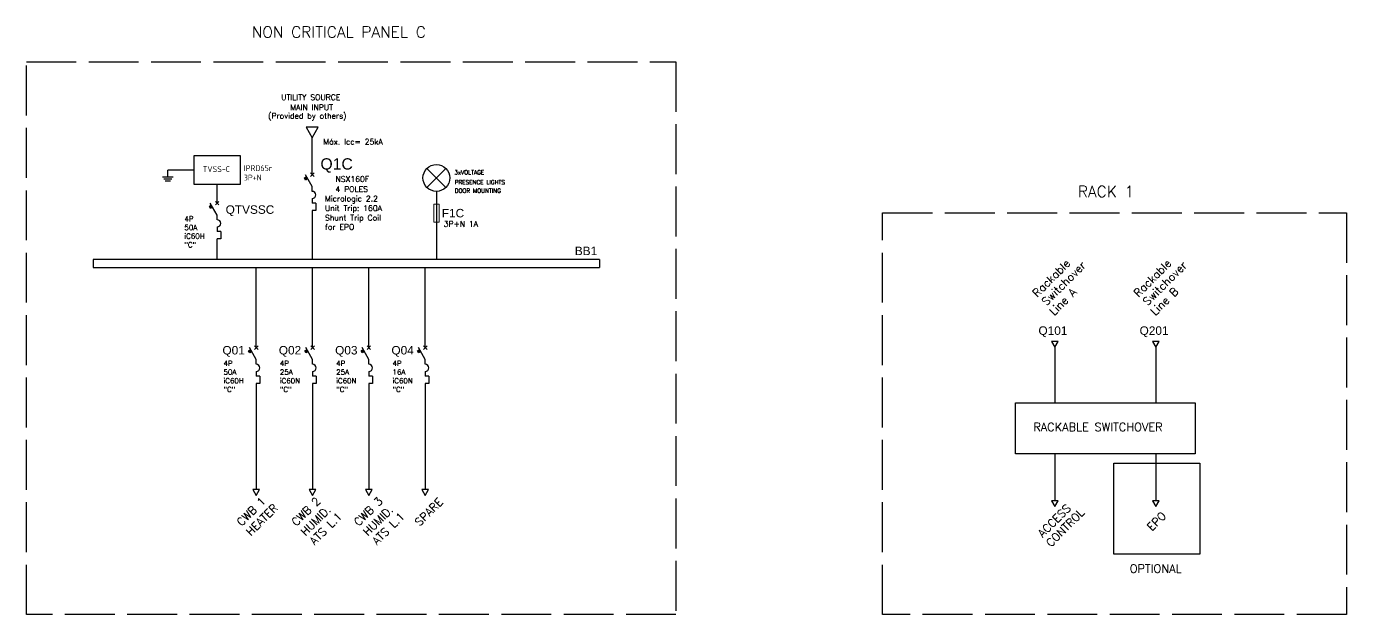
# Model space of a CAD drawing. Header units: inches. Extents: x 86 to 1426, y 63 to 696.
# Drawn here: x 1108.1 to 1425.7, y 447.4 to 588.8 of the extents above; entities that cross this region are included whole.
import ezdxf

# ---------------------------------------------------------------- set-up
doc = ezdxf.new("R2010")
doc.units = ezdxf.units.IN
doc.header["$MEASUREMENT"] = 0
doc.linetypes.add('ACAD_ISO02W100', pattern=[15, 12, -3])
doc.linetypes.add('Caddy_Solid', pattern=[0])
doc.layers.get('0').update_dxf_attribs({"lineweight": 0, "plot": 0})
doc.layers.add('1', color=7, linetype='Continuous', lineweight=13)
for name, color, linetype in [('DIBUIX', 7, 'Continuous'), ('Líneas', 122, 'Continuous'), ('TEXTE', 7, 'Continuous')]:
    doc.layers.add(name, color=color, linetype=linetype)
doc.styles.add('Caddy_Vectorfont1p', font='isocp___.ttf', dxfattribs={"width": 0.9})
doc.styles.add('Estilo1', font='arial.ttf')
doc.styles.add('NORMAL', font='simplex', dxfattribs={"width": 0.7})
doc.styles.add('RomanS', font='romans.shx')
doc.styles.get("Standard").update_dxf_attribs({"font": 'romans.shx', "width": 0.8})

# ---------------------------------------------------------------- blocks, each defined once
blk = doc.blocks.new('Blk296')
at = {"layer": '1', "linetype": 'Caddy_Solid', "lineweight": 25}
for p, q in [((103, 237), (114, 237)), ((103, 230), (103, 237)), ((114, 237), (114, 230)), ((114, 230), (103, 230))]:
    blk.add_line(p, q, dxfattribs=at)
blk = doc.blocks.new('Blk300')
at = {"layer": '1', "linetype": 'Caddy_Solid', "lineweight": 25}
for p, q in [((117.75, 232), (120.25, 232)), ((119, 232), (119, 233.6))]:
    blk.add_line(p, q, dxfattribs=at)
blk = doc.blocks.new('Blk301')
at = {"layer": '1', "linetype": 'Caddy_Solid', "lineweight": 25}
for p, q in [((118.0625, 231.5), (119.9375, 231.5)), ((118.375, 231), (119.625, 231))]:
    blk.add_line(p, q, dxfattribs=at)
blk = doc.blocks.new('Blk297')
for name in ['Blk300', 'Blk301']:
    blk.add_blockref(name, (0, 0, 1))

msp = doc.modelspace()

# ---------------------------------------------------------------- linework, layer by layer
msp.add_lwpolyline([(1206.09, 546.07), (1207.39, 546.07), (1207.39, 541.77), (1206.09, 541.77)], close=True)
at = {"layer": 'DIBUIX'}
for p, q in [((1175.47, 552.69), (1174.98, 552.4)), ((1175.47, 552.69), (1174.98, 552.4)), ((1175.47, 552.69), (1174.98, 552.4)), ((1176.85, 550.31), (1175.2, 553.18)), ((1176.85, 550.31), (1175.2, 553.18)), ((1176.85, 550.31), (1175.2, 553.18)), ((1176.42, 553.61), (1177.28, 552.75)), ((1177.28, 553.61), (1176.42, 552.75)), ((1176.42, 553.61), (1177.28, 552.75)), ((1177.28, 553.61), (1176.42, 552.75)), ((1176.42, 553.61), (1177.28, 552.75)), ((1177.28, 553.61), (1176.42, 552.75)), ((1175.27, 551.9), (1174.98, 552.4)), ((1175.27, 551.9), (1174.98, 552.4)), ((1175.27, 551.9), (1174.98, 552.4)), ((1175.34, 551.95), (1175.05, 552.44)), ((1175.34, 551.95), (1175.05, 552.44)), ((1175.34, 551.95), (1175.05, 552.44)), ((1175.42, 551.99), (1175.13, 552.48)), ((1175.42, 551.99), (1175.13, 552.48)), ((1175.42, 551.99), (1175.13, 552.48)), ((1175.49, 552.03), (1175.2, 552.53)), ((1175.49, 552.03), (1175.2, 552.53)), ((1175.49, 552.03), (1175.2, 552.53)), ((1175.76, 552.19), (1175.27, 551.9)), ((1175.76, 552.19), (1175.27, 551.9)), ((1175.76, 552.19), (1175.27, 551.9)), ((1175.56, 552.08), (1175.28, 552.57)), ((1175.56, 552.08), (1175.28, 552.57)), ((1175.56, 552.08), (1175.28, 552.57)), ((1175.64, 552.12), (1175.35, 552.61)), ((1175.64, 552.12), (1175.35, 552.61)), ((1175.64, 552.12), (1175.35, 552.61)), ((1175.71, 552.16), (1175.43, 552.66)), ((1175.71, 552.16), (1175.43, 552.66)), ((1175.71, 552.16), (1175.43, 552.66)), ((1176.85, 549.17), (1176.85, 550.31)), ((1153.98, 543.48), (1152.32, 546.35)), ((1153.98, 543.48), (1152.32, 546.35)), ((1153.98, 543.48), (1152.32, 546.35)), ((1153.55, 546.77), (1154.41, 545.92)), ((1154.41, 546.77), (1153.55, 545.92)), ((1153.55, 546.77), (1154.41, 545.92)), ((1154.41, 546.77), (1153.55, 545.92)), ((1153.55, 546.77), (1154.41, 545.92)), ((1154.41, 546.77), (1153.55, 545.92)), ((1176.85, 547.45), (1176.85, 546.31)), ((1152.6, 545.85), (1152.11, 545.57)), ((1152.6, 545.85), (1152.11, 545.57)), ((1152.6, 545.85), (1152.11, 545.57)), ((1152.39, 545.07), (1152.11, 545.57)), ((1152.39, 545.07), (1152.11, 545.57)), ((1152.39, 545.07), (1152.11, 545.57)), ((1152.46, 545.11), (1152.18, 545.61)), ((1152.46, 545.11), (1152.18, 545.61)), ((1152.46, 545.11), (1152.18, 545.61)), ((1152.54, 545.15), (1152.25, 545.65)), ((1152.54, 545.15), (1152.25, 545.65)), ((1152.54, 545.15), (1152.25, 545.65)), ((1152.62, 545.2), (1152.33, 545.69)), ((1152.62, 545.2), (1152.33, 545.69)), ((1152.62, 545.2), (1152.33, 545.69)), ((1152.89, 545.35), (1152.39, 545.07)), ((1152.89, 545.35), (1152.39, 545.07)), ((1152.89, 545.35), (1152.39, 545.07)), ((1152.69, 545.24), (1152.41, 545.74)), ((1152.69, 545.24), (1152.41, 545.74)), ((1152.69, 545.24), (1152.41, 545.74)), ((1152.76, 545.28), (1152.48, 545.78)), ((1152.76, 545.28), (1152.48, 545.78)), ((1152.76, 545.28), (1152.48, 545.78)), ((1152.83, 545.32), (1152.55, 545.82)), ((1152.83, 545.32), (1152.55, 545.82)), ((1152.83, 545.32), (1152.55, 545.82)), ((1153.98, 542.34), (1153.98, 543.48)), ((1177.71, 546.31), (1176.85, 546.31)), ((1177.71, 546.31), (1176.85, 546.31)), ((1177.71, 546.31), (1176.85, 546.31)), ((1177.71, 544.59), (1176.85, 544.59)), ((1177.71, 546.31), (1177.71, 544.59)), ((1177.71, 546.31), (1177.71, 544.59)), ((1177.71, 546.31), (1177.71, 544.59)), ((1153.98, 540.62), (1153.98, 539.48)), ((1154.84, 539.48), (1153.98, 539.48)), ((1154.84, 539.48), (1153.98, 539.48)), ((1154.84, 539.48), (1153.98, 539.48)), ((1154.84, 537.76), (1153.98, 537.76)), ((1154.84, 539.48), (1154.84, 537.76)), ((1154.84, 539.48), (1154.84, 537.76)), ((1154.84, 539.48), (1154.84, 537.76)), ((1245.93, 532.78), (1124.11, 532.78)), ((1124.11, 532.78), (1124.11, 530.9)), ((1124.11, 530.9), (1245.93, 530.9)), ((1245.93, 532.78), (1245.93, 530.9)), ((1163.38, 508.73), (1161.72, 511.59)), ((1163.38, 508.73), (1161.72, 511.59)), ((1163.38, 508.73), (1161.72, 511.59)), ((1162.95, 512.02), (1163.81, 511.16)), ((1163.81, 512.02), (1162.95, 511.16)), ((1162.95, 512.02), (1163.81, 511.16)), ((1163.81, 512.02), (1162.95, 511.16)), ((1162.95, 512.02), (1163.81, 511.16)), ((1163.81, 512.02), (1162.95, 511.16)), ((1176.93, 508.73), (1175.28, 511.59)), ((1176.93, 508.73), (1175.28, 511.59)), ((1176.93, 508.73), (1175.28, 511.59)), ((1176.5, 512.02), (1177.36, 511.16)), ((1177.36, 512.02), (1176.5, 511.16)), ((1176.5, 512.02), (1177.36, 511.16)), ((1177.36, 512.02), (1176.5, 511.16)), ((1176.5, 512.02), (1177.36, 511.16)), ((1177.36, 512.02), (1176.5, 511.16)), ((1190.49, 508.73), (1188.83, 511.59)), ((1190.49, 508.73), (1188.83, 511.59)), ((1190.49, 508.73), (1188.83, 511.59)), ((1190.06, 512.02), (1190.91, 511.16)), ((1190.91, 512.02), (1190.06, 511.16)), ((1190.06, 512.02), (1190.91, 511.16)), ((1190.91, 512.02), (1190.06, 511.16)), ((1190.06, 512.02), (1190.91, 511.16)), ((1190.91, 512.02), (1190.06, 511.16)), ((1204.04, 508.73), (1202.38, 511.59)), ((1204.04, 508.73), (1202.38, 511.59)), ((1204.04, 508.73), (1202.38, 511.59)), ((1203.61, 512.02), (1204.47, 511.16)), ((1204.47, 512.02), (1203.61, 511.16)), ((1203.61, 512.02), (1204.47, 511.16)), ((1204.47, 512.02), (1203.61, 511.16)), ((1203.61, 512.02), (1204.47, 511.16)), ((1204.47, 512.02), (1203.61, 511.16)), ((1162, 511.1), (1161.51, 510.81)), ((1162, 511.1), (1161.51, 510.81)), ((1162, 511.1), (1161.51, 510.81)), ((1161.8, 510.31), (1161.51, 510.81)), ((1161.8, 510.31), (1161.51, 510.81)), ((1161.8, 510.31), (1161.51, 510.81)), ((1161.87, 510.36), (1161.58, 510.85)), ((1161.87, 510.36), (1161.58, 510.85)), ((1161.87, 510.36), (1161.58, 510.85)), ((1161.94, 510.4), (1161.65, 510.89)), ((1161.94, 510.4), (1161.65, 510.89)), ((1161.94, 510.4), (1161.65, 510.89)), ((1162.02, 510.44), (1161.73, 510.94)), ((1162.02, 510.44), (1161.73, 510.94)), ((1162.02, 510.44), (1161.73, 510.94)), ((1162.29, 510.6), (1161.8, 510.31)), ((1162.29, 510.6), (1161.8, 510.31)), ((1162.29, 510.6), (1161.8, 510.31)), ((1162.09, 510.49), (1161.81, 510.98)), ((1162.09, 510.49), (1161.81, 510.98)), ((1162.09, 510.49), (1161.81, 510.98)), ((1162.17, 510.53), (1161.88, 511.02)), ((1162.17, 510.53), (1161.88, 511.02)), ((1162.17, 510.53), (1161.88, 511.02)), ((1162.24, 510.57), (1161.95, 511.07)), ((1162.24, 510.57), (1161.95, 511.07)), ((1162.24, 510.57), (1161.95, 511.07)), ((1163.38, 507.59), (1163.38, 508.73)), ((1175.55, 511.1), (1175.06, 510.81)), ((1175.55, 511.1), (1175.06, 510.81)), ((1175.55, 511.1), (1175.06, 510.81)), ((1175.35, 510.31), (1175.06, 510.81)), ((1175.35, 510.31), (1175.06, 510.81)), ((1175.35, 510.31), (1175.06, 510.81)), ((1175.42, 510.36), (1175.13, 510.85)), ((1175.42, 510.36), (1175.13, 510.85)), ((1175.42, 510.36), (1175.13, 510.85)), ((1175.5, 510.4), (1175.21, 510.89)), ((1175.5, 510.4), (1175.21, 510.89)), ((1175.5, 510.4), (1175.21, 510.89)), ((1175.57, 510.44), (1175.28, 510.94)), ((1175.57, 510.44), (1175.28, 510.94)), ((1175.57, 510.44), (1175.28, 510.94)), ((1175.84, 510.6), (1175.35, 510.31)), ((1175.84, 510.6), (1175.35, 510.31)), ((1175.84, 510.6), (1175.35, 510.31)), ((1175.64, 510.49), (1175.36, 510.98)), ((1175.64, 510.49), (1175.36, 510.98)), ((1175.64, 510.49), (1175.36, 510.98)), ((1175.72, 510.53), (1175.43, 511.02)), ((1175.72, 510.53), (1175.43, 511.02)), ((1175.72, 510.53), (1175.43, 511.02)), ((1175.79, 510.57), (1175.51, 511.07)), ((1175.79, 510.57), (1175.51, 511.07)), ((1175.79, 510.57), (1175.51, 511.07)), ((1176.93, 507.59), (1176.93, 508.73)), ((1189.11, 511.1), (1188.61, 510.81)), ((1189.11, 511.1), (1188.61, 510.81)), ((1189.11, 511.1), (1188.61, 510.81)), ((1188.9, 510.31), (1188.61, 510.81)), ((1188.9, 510.31), (1188.61, 510.81)), ((1188.9, 510.31), (1188.61, 510.81)), ((1188.97, 510.36), (1188.68, 510.85)), ((1188.97, 510.36), (1188.68, 510.85)), ((1188.97, 510.36), (1188.68, 510.85)), ((1189.05, 510.4), (1188.76, 510.89)), ((1189.05, 510.4), (1188.76, 510.89)), ((1189.05, 510.4), (1188.76, 510.89)), ((1189.12, 510.44), (1188.84, 510.94)), ((1189.12, 510.44), (1188.84, 510.94)), ((1189.12, 510.44), (1188.84, 510.94)), ((1189.39, 510.6), (1188.9, 510.31)), ((1189.39, 510.6), (1188.9, 510.31)), ((1189.39, 510.6), (1188.9, 510.31)), ((1189.19, 510.49), (1188.91, 510.98)), ((1189.19, 510.49), (1188.91, 510.98)), ((1189.19, 510.49), (1188.91, 510.98)), ((1189.27, 510.53), (1188.98, 511.02)), ((1189.27, 510.53), (1188.98, 511.02)), ((1189.27, 510.53), (1188.98, 511.02)), ((1189.34, 510.57), (1189.06, 511.07)), ((1189.34, 510.57), (1189.06, 511.07)), ((1189.34, 510.57), (1189.06, 511.07)), ((1190.49, 507.59), (1190.49, 508.73)), ((1202.66, 511.1), (1202.17, 510.81)), ((1202.66, 511.1), (1202.17, 510.81)), ((1202.66, 511.1), (1202.17, 510.81)), ((1202.45, 510.31), (1202.17, 510.81)), ((1202.45, 510.31), (1202.17, 510.81)), ((1202.45, 510.31), (1202.17, 510.81)), ((1202.52, 510.36), (1202.24, 510.85)), ((1202.52, 510.36), (1202.24, 510.85)), ((1202.52, 510.36), (1202.24, 510.85)), ((1202.6, 510.4), (1202.31, 510.89)), ((1202.6, 510.4), (1202.31, 510.89)), ((1202.6, 510.4), (1202.31, 510.89)), ((1202.68, 510.44), (1202.39, 510.94)), ((1202.68, 510.44), (1202.39, 510.94)), ((1202.68, 510.44), (1202.39, 510.94)), ((1202.95, 510.6), (1202.45, 510.31)), ((1202.95, 510.6), (1202.45, 510.31)), ((1202.95, 510.6), (1202.45, 510.31)), ((1202.75, 510.49), (1202.46, 510.98)), ((1202.75, 510.49), (1202.46, 510.98)), ((1202.75, 510.49), (1202.46, 510.98)), ((1202.82, 510.53), (1202.54, 511.02)), ((1202.82, 510.53), (1202.54, 511.02)), ((1202.82, 510.53), (1202.54, 511.02)), ((1202.89, 510.57), (1202.61, 511.07)), ((1202.89, 510.57), (1202.61, 511.07)), ((1202.89, 510.57), (1202.61, 511.07)), ((1204.04, 507.59), (1204.04, 508.73)), ((1163.38, 505.87), (1163.38, 504.72)), ((1176.93, 505.87), (1176.93, 504.72)), ((1190.49, 505.87), (1190.49, 504.72)), ((1204.04, 505.87), (1204.04, 504.72)), ((1164.24, 504.72), (1163.38, 504.72)), ((1164.24, 504.72), (1163.38, 504.72)), ((1164.24, 504.72), (1163.38, 504.72)), ((1164.24, 503.01), (1163.38, 503.01)), ((1164.24, 504.72), (1164.24, 503.01)), ((1164.24, 504.72), (1164.24, 503.01)), ((1164.24, 504.72), (1164.24, 503.01)), ((1177.79, 504.72), (1176.93, 504.72)), ((1177.79, 504.72), (1176.93, 504.72)), ((1177.79, 504.72), (1176.93, 504.72)), ((1177.79, 503.01), (1176.93, 503.01)), ((1177.79, 504.72), (1177.79, 503.01)), ((1177.79, 504.72), (1177.79, 503.01)), ((1177.79, 504.72), (1177.79, 503.01)), ((1191.34, 504.72), (1190.49, 504.72)), ((1191.34, 504.72), (1190.49, 504.72)), ((1191.34, 504.72), (1190.49, 504.72)), ((1191.34, 503.01), (1190.49, 503.01)), ((1191.34, 504.72), (1191.34, 503.01)), ((1191.34, 504.72), (1191.34, 503.01)), ((1191.34, 504.72), (1191.34, 503.01)), ((1204.9, 504.72), (1204.04, 504.72)), ((1204.9, 504.72), (1204.04, 504.72)), ((1204.9, 504.72), (1204.04, 504.72)), ((1204.9, 503.01), (1204.04, 503.01)), ((1204.9, 504.72), (1204.9, 503.01)), ((1204.9, 504.72), (1204.9, 503.01)), ((1204.9, 504.72), (1204.9, 503.01)), ((1355.5, 486.05), (1355.5, 474.77)), ((1379.82, 486.05), (1379.82, 474.77))]:
    msp.add_line(p, q, dxfattribs=at)
for points in [[(1355.5, 511.73), (1356.29, 513.11), (1354.7, 513.11)], [(1379.82, 511.73), (1380.62, 513.11), (1379.02, 513.11)], [(1346.02, 498.31), (1389.25, 498.31), (1389.25, 486.05), (1346.02, 486.05)], [(1163.38, 476.07), (1164.18, 477.45), (1162.58, 477.45)], [(1176.93, 476.07), (1177.73, 477.45), (1176.14, 477.45)], [(1190.49, 476.07), (1191.28, 477.45), (1189.69, 477.45)], [(1204.04, 476.07), (1204.83, 477.45), (1203.24, 477.45)], [(1355.5, 473.38), (1356.29, 474.77), (1354.7, 474.77)], [(1379.82, 473.38), (1380.62, 474.77), (1379.02, 474.77)]]:
    msp.add_lwpolyline(points, close=True, dxfattribs=at)
at = {"layer": 'DIBUIX', "color": 3}
msp.add_lwpolyline([(1369.73, 483.81), (1390.39, 483.81), (1390.39, 461.94), (1369.73, 461.94)], close=True, dxfattribs=at)
at = {"layer": 'DIBUIX'}
for centre in [(1176.85, 548.31), (1176.85, 548.31), (1176.85, 548.31), (1153.98, 541.48), (1153.98, 541.48), (1153.98, 541.48), (1163.38, 506.73), (1163.38, 506.73), (1163.38, 506.73), (1176.93, 506.73), (1176.93, 506.73), (1176.93, 506.73), (1190.49, 506.73), (1190.49, 506.73), (1190.49, 506.73), (1204.04, 506.73), (1204.04, 506.73), (1204.04, 506.73)]:
    msp.add_arc(centre, 0.859, 270, 90, dxfattribs=at)
at = {"layer": 'Líneas'}
for p, q in [((1176.85, 553.18), (1176.85, 562.08)), ((1153.98, 546.35), (1153.98, 550.8)), ((1206.73, 549.16), (1206.73, 532.78)), ((1176.85, 544.59), (1176.85, 532.78)), ((1153.98, 532.78), (1153.98, 537.76)), ((1163.38, 511.59), (1163.38, 530.9)), ((1176.93, 511.59), (1176.93, 530.9)), ((1190.49, 511.59), (1190.49, 530.9)), ((1204.04, 511.59), (1204.04, 530.9)), ((1355.5, 511.73), (1355.5, 498.31)), ((1379.82, 511.73), (1379.82, 498.31)), ((1163.38, 503.01), (1163.38, 498)), ((1176.93, 503.01), (1176.93, 498)), ((1190.49, 503.01), (1190.49, 498)), ((1204.04, 503.01), (1204.04, 498)), ((1163.38, 498), (1163.38, 477.49)), ((1176.93, 498), (1176.93, 477.49)), ((1190.49, 498), (1190.49, 477.49)), ((1204.04, 498), (1204.04, 477.49))]:
    msp.add_line(p, q, dxfattribs=at)
at = {"layer": 'Líneas', "color": 7}
for p, q in [((1148.48, 554.3), (1142.11, 554.3)), ((1204.45, 554.68), (1209.02, 550.11)), ((1204.45, 550.11), (1209.02, 554.68))]:
    msp.add_line(p, q, dxfattribs=at)
at = {"layer": 'Líneas', "color": 7, "linetype": 'ACAD_ISO02W100'}
for points in [[(1108.08, 580.33), (1264.35, 580.33), (1264.35, 447.41), (1108.08, 447.41)], [(1314.06, 544.02), (1425.72, 544.02), (1425.72, 447.41), (1314.06, 447.41)]]:
    msp.add_lwpolyline(points, close=True, dxfattribs=at)
at = {"layer": 'Líneas', "color": 7}
msp.add_lwpolyline([(1176.85, 562.08), (1178.32, 564.63), (1175.38, 564.63)], close=True, dxfattribs=at)
msp.add_circle((1206.73, 552.4), 3.23, dxfattribs=at)

# ---------------------------------------------------------------- block references
for name, p in [('Blk296', (1045.48, 320.8)), ('Blk297', (1023.11, 320.7, -1))]:
    msp.add_blockref(name, p, dxfattribs=at)

# ---------------------------------------------------------------- texts
at = {"char_height": 1.25, "width": 1.8322, "attachment_point": 1, "style": 'RomanS'}
for s, insert in [('4P\\P50A\\PiC60H "C"', (1155.5, 508.43)), ('4P\\P25A\\PiC60N "C"', (1169.05, 508.43)), ('4P\\P25A\\PiC60N "C"', (1182.6, 508.43)), ('4P\\P16A\\PiC60N "C"', (1196.16, 508.43))]:
    msp.add_mtext(s, dxfattribs=dict(at, insert=insert))
at = {"layer": 'DIBUIX', "style": 'NORMAL'}
for s, p in [('Rackable', (1351.3, 523.58)), ('Switchover', (1353.51, 521.56)), ('Rackable', (1375.62, 523.58)), ('Switchover', (1377.84, 521.56)), ('Line A', (1355.33, 519.13)), ('Line B', (1379.66, 519.13)), ('CWB 1 ', (1159.85, 468.53)), ('HEATER', (1162.06, 466.16)), ('CWB 2', (1173.03, 468.53)), ('CWB 3', (1188.04, 468.53)), ('SPARE', (1202.7, 468.53)), ('ACCESS', (1352.61, 465.84)), ('HUMID.', (1175.24, 466.16)), ('ATS L.1', (1177.39, 464.01)), ('HUMID.', (1190.25, 466.16)), ('ATS L.1', (1192.41, 464.01)), ('CONTROL', (1354.58, 463.52)), ('EPO', (1378.86, 467.36))]:
    msp.add_text(s, height=1.925, rotation=45, dxfattribs=at).set_placement(p)
at = {"layer": 'DIBUIX', "insert": (1350.34, 493.51), "char_height": 2, "width": 40.0765, "attachment_point": 1, "style": 'RomanS'}
msp.add_mtext('RACKABLE SWITCHOVER', dxfattribs=at)
at = {"layer": 'DIBUIX', "color": 3, "insert": (1373.52, 459.46), "char_height": 2, "width": 29.3852, "attachment_point": 1, "style": 'RomanS'}
msp.add_mtext('{\\C3;OPTIONAL}', dxfattribs=at)
at = {"layer": 'Líneas', "color": 7, "style": 'NORMAL'}
for s, height, p in [('NON CRITICAL PANEL C', 2.7, (1162.3, 586.13)), ('UTILITY SOURCE', 1.35, (1169.39, 571.12)), ('MAIN INPUT', 1.35, (1171.59, 568.7)), ('(Provided by others)', 1.35, (1166.24, 566.65)), ('Máx. Icc= 25kA', 1.35, (1179.53, 560.42)), ('NSX160F', 1.35, (1182.45, 551.44)), ('4 POLES', 1.35, (1182.45, 549.02)), ('RACK 1', 2.7, (1361.07, 547.77)), ('Micrologic 2.2', 1.35, (1179.92, 546.74)), ('Unit Trip: 160A', 1.35, (1179.92, 544.46)), ('3P+N 1A', 1.35, (1208.48, 540.68))]:
    msp.add_text(s, height=height, dxfattribs=at).set_placement(p)
at = {"layer": 'Líneas', "color": 7, "style": 'Caddy_Vectorfont1p', "width": 0.9}
for s, p in [('TVSS-C', (1150.52, 553.83)), ('3P+N', (1160.39, 551.79)), ('IPRD65r', (1160.39, 554.05))]:
    msp.add_text(s, height=1.4, dxfattribs=at).set_placement(p)
at = {"layer": 'Líneas', "color": 7}
for s, p in [('3xVOLTAGE ', (1211.06, 553.23)), ('PRESENCE LIGHTS', (1211.14, 550.87)), ('DOOR MOUNTING', (1211.14, 548.84))]:
    msp.add_text(s, height=1, dxfattribs=at).set_placement(p)
at = {"layer": 'Líneas', "color": 3, "style": 'NORMAL'}
for s, p in [('Shunt Trip Coil', (1179.92, 542.15)), ('for EPO', (1179.92, 539.93))]:
    msp.add_text(s, height=1.35, dxfattribs=at).set_placement(p)
at = {"layer": 'Líneas', "color": 7, "insert": (1146.1, 543.19), "char_height": 1.25, "width": 1.8322, "attachment_point": 1, "style": 'RomanS'}
msp.add_mtext('4P\\P50A\\PiC60H "C"', dxfattribs=at)
at = {"layer": 'TEXTE', "color": 42, "style": 'Estilo1'}
for s, height, p in [('Q1C', 2.718, (1178.82, 554.41)), ('QTVSSC', 2.038, (1156.02, 543.77)), ('F1C', 2.038, (1208.03, 542.91)), ('BB1', 2.038, (1240.03, 533.84)), ('Q101', 2.038, (1351.58, 514.67)), ('Q201', 2.038, (1375.91, 514.67)), ('Q01', 2.038, (1155.25, 509.95)), ('Q02', 2.038, (1168.81, 509.95)), ('Q03', 2.038, (1182.36, 509.95)), ('Q04', 2.038, (1195.91, 509.95))]:
    msp.add_text(s, height=height, dxfattribs=at).set_placement(p)

doc.saveas('drawing.dxf')
